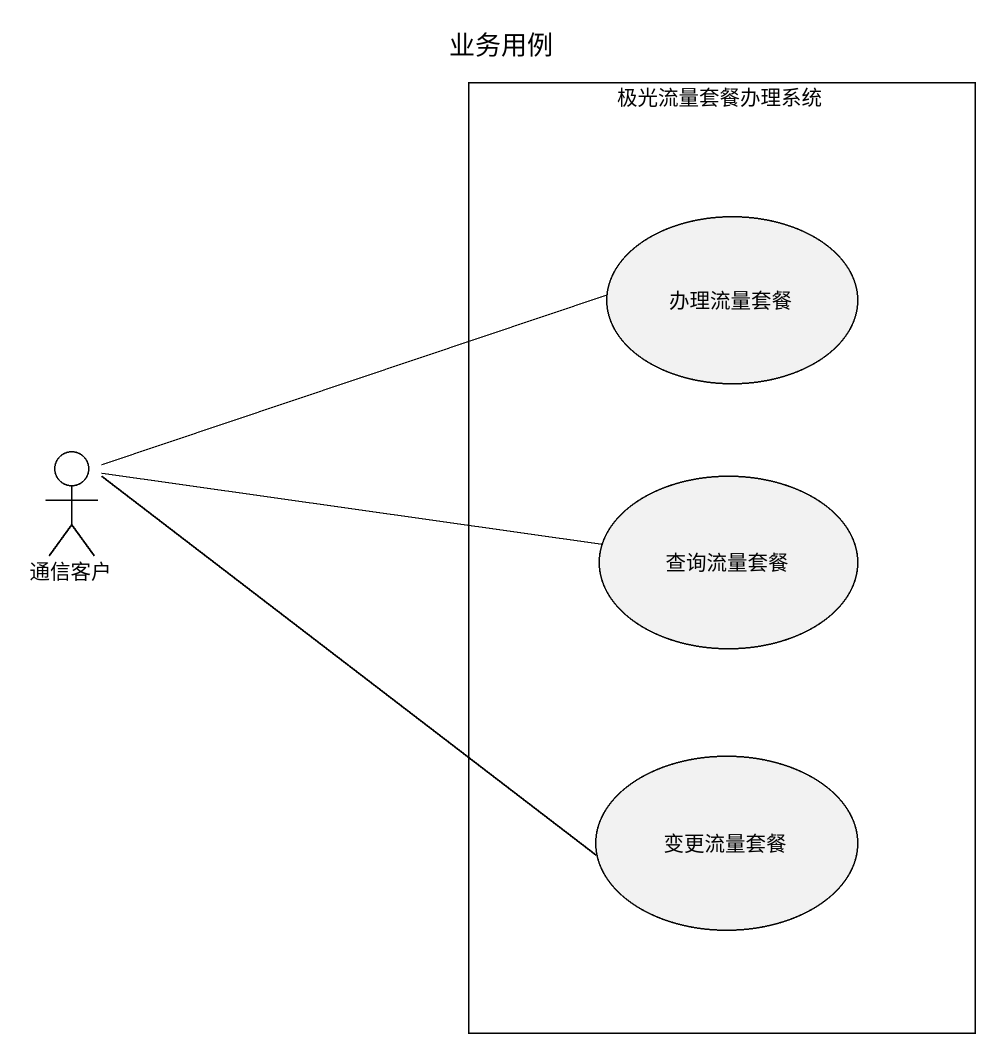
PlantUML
@startuml
title 业务用例
rectangle 极光流量套餐办理系统 {
  usecase 办理流量套餐
  usecase 查询流量套餐
  usecase 变更流量套餐
}
actor 通信客户
通信客户 -right- 办理流量套餐
通信客户 -right- 查询流量套餐
通信客户 -right- 变更流量套餐
@enduml
